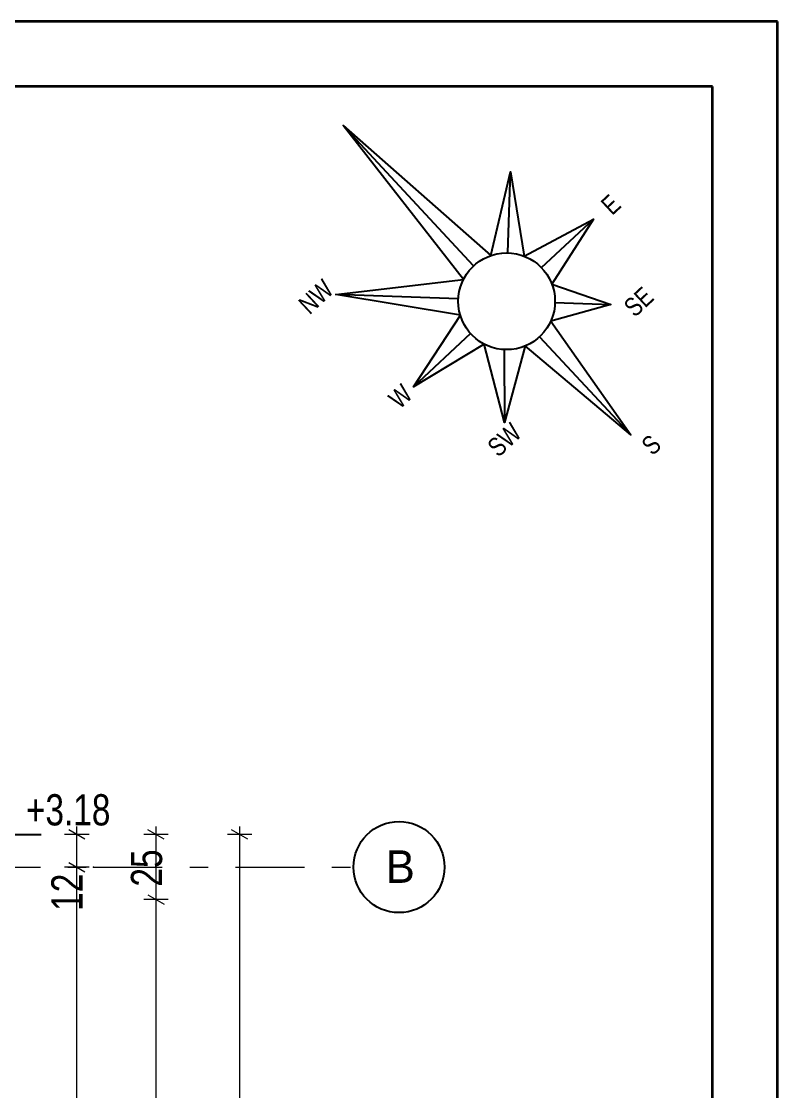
# Model space of a CAD drawing. Header units: millimetres. Extents: x -440 to 2671, y 0 to 297.
# Drawn here: x -78.3 to -20.2, y 214.7 to 297 of the extents above; entities that cross this region are included whole.
import ezdxf

# ---------------------------------------------------------------- set-up
doc = ezdxf.new("R2010")
doc.units = ezdxf.units.MM
doc.header["$MEASUREMENT"] = 0
doc.linetypes.add('- Двойно прекъснати линии', pattern=[10.936111, 5.291667, -2.116667, 1.411111, -2.116667])
for name, color, linetype, lineweight, true_color in [('1', 7, 'Continuous', 13, 0x2b2b2b), ('58', 7, 'Continuous', 25, 0xdf0000), ('85', 7, 'Continuous', 20, 0x404040)]:
    doc.layers.add(name, color=color, linetype=linetype, lineweight=lineweight, true_color=true_color)
doc.layers.add('41', color=7, linetype='Continuous', lineweight=35)
doc.layers.add('7', color=7, linetype='Continuous', lineweight=25)
doc.styles.add('GENERATED_STYLE_3', font='arial.ttf')
doc.styles.add('GENERATED_STYLE_6', font='GOTHIC.TTF')

msp = doc.modelspace()

# ---------------------------------------------------------------- linework, layer by layer
at = {"layer": '1', "linetype": '- Двойно прекъснати линии', "lineweight": 13}
for p, q in [((-366.512, 231.998), (-72.802, 231.998)), ((-72.802, 231.998), (-52.802, 231.998))]:
    msp.add_line(p, q, dxfattribs=at)
at = {"layer": '1', "color": 250, "linetype": '- Двойно прекъснати линии', "lineweight": 13, "true_color": 0x2b2b2b}
msp.add_point((-72.802, 231.998), dxfattribs=at)
msp.add_point((-72.802, 231.998), dxfattribs=at)
at = {"layer": '41', "linetype": 'Continuous', "lineweight": 35, "flags": 128}
for points in [[(-20.188, 297), (-440.188, 297), (-440.188, 0), (-20.188, 0)], [(-25.188, 292), (-415.188, 292), (-415.188, 5), (-25.188, 5)]]:
    msp.add_lwpolyline(points, close=True, dxfattribs=at)
at = {"layer": '58', "color": 12, "linetype": 'Continuous', "lineweight": 25, "true_color": 0xdf0000}
msp.add_line((-84.817, 234.498), (-76.817, 234.498), dxfattribs=at)
at = {"layer": '7', "linetype": 'Continuous', "lineweight": 25}
msp.add_lwpolyline([(-44.352, 277.153), (-53.598, 288.986), (-42.243, 279.002), (-40.721, 285.428), (-39.666, 278.949), (-34.348, 281.801), (-37.551, 276.81), (-33.001, 275.25), (-37.632, 273.968), (-31.468, 265.223), (-39.596, 272.055), (-41.179, 266.16), (-42.766, 272.2), (-48.199, 268.902), (-44.587, 274.412), (-54.155, 276.003)], close=True, dxfattribs=at)
for points in [[(-43.562, 278.209), (-53.598, 288.986)], [(-40.943, 279.206), (-40.721, 285.428)], [(-38.352, 278.072), (-34.348, 281.801)], [(-44.742, 275.668), (-54.155, 276.003)], [(-37.309, 275.403), (-33.001, 275.25)], [(-43.795, 273.003), (-48.199, 268.902)], [(-38.492, 272.766), (-31.468, 265.223)], [(-41.207, 271.773), (-41.179, 266.16)]]:
    msp.add_lwpolyline(points, dxfattribs=at)
msp.add_circle((-41.027, 275.488), 3.719, dxfattribs=at)
at = {"layer": '7', "color": 7, "linetype": 'Continuous', "lineweight": 25}
msp.add_circle((-49.302, 231.998), 3.5, dxfattribs=at)
at = {"layer": '85', "linetype": 'Continuous', "lineweight": 20}
for p, q in [((-73.142, 234.498), (-75.017, 234.498)), ((-73.455, 234.137), (-74.705, 234.859)), ((-74.08, 234.498), (-74.08, 235.109)), ((-74.08, 231.998), (-74.08, 234.498)), ((-67.049, 234.498), (-68.924, 234.498)), ((-67.361, 234.137), (-68.611, 234.859)), ((-67.986, 234.498), (-67.986, 235.109)), ((-67.986, 229.498), (-67.986, 234.498)), ((-60.616, 234.498), (-62.491, 234.498)), ((-60.929, 234.137), (-62.179, 234.859)), ((-61.554, 234.498), (-61.554, 235.109)), ((-61.554, 96.498), (-61.554, 234.498)), ((-73.142, 231.998), (-75.017, 231.998)), ((-74.705, 232.359), (-73.455, 231.637)), ((-74.08, 159.998), (-74.08, 231.998)), ((-68.611, 229.859), (-67.361, 229.137)), ((-67.049, 229.498), (-68.924, 229.498)), ((-67.986, 101.498), (-67.986, 229.498))]:
    msp.add_line(p, q, dxfattribs=at)

# ---------------------------------------------------------------- texts
at = {"layer": '1', "linetype": 'Continuous', "lineweight": 13, "style": 'GENERATED_STYLE_6'}
for s, insert, char_height, attachment_point in [('\\A1;{\\W0.800000x;\\pql;\\fCentury Gothic|b0|i0|c0|p34;+3.18}', (-77.994, 235.165), 2.4, 7), ('\\A1;{\\pql;\\pt0;\\fCentury Gothic|b0|i0|c0|p34;В}', (-50.314, 233.284), 2.5, 1)]:
    msp.add_mtext(s, dxfattribs=dict(at, insert=insert, char_height=char_height, attachment_point=attachment_point))
at = {"layer": '1', "linetype": 'Continuous', "lineweight": 13, "char_height": 2.4, "attachment_point": 7, "rotation": 90, "style": 'GENERATED_STYLE_6'}
for s, insert in [('\\A1;{\\W0.800000x;\\pql;\\fCentury Gothic|b0|i0|c0|p34;25}', (-67.487, 230.498)), ('\\A1;{\\W0.800000x;\\pql;\\fCentury Gothic|b0|i0|c0|p34;12}', (-73.642, 228.637))]:
    msp.add_mtext(s, dxfattribs=dict(at, insert=insert))
at = {"layer": '7', "linetype": 'Continuous', "lineweight": 25, "char_height": 1.43676, "attachment_point": 7, "rotation": 42.96192, "style": 'GENERATED_STYLE_3'}
for s, insert in [('\\A1;{\\W0.800000x;\\pql;\\fArial|b0|i0|c0|p34;E}', (-32.92, 282.032)), ('\\A1;{\\W0.800000x;\\pql;\\fArial|b0|i0|c0|p34;NW}', (-56.183, 274.401)), ('\\A1;{\\W0.800000x;\\pql;\\fArial|b0|i0|c0|p34;SE}', (-31.154, 274.183)), ('\\A1;{\\W0.800000x;\\pql;\\fArial|b0|i0|c0|p34;W}', (-49.265, 267.136)), ('\\A1;{\\W0.800000x;\\pql;\\fArial|b0|i0|c0|p34;SW}', (-41.647, 263.423)), ('\\A1;{\\W0.800000x;\\pql;\\fArial|b0|i0|c0|p34;S}', (-29.794, 263.55))]:
    msp.add_mtext(s, dxfattribs=dict(at, insert=insert))

doc.saveas('drawing.dxf')
